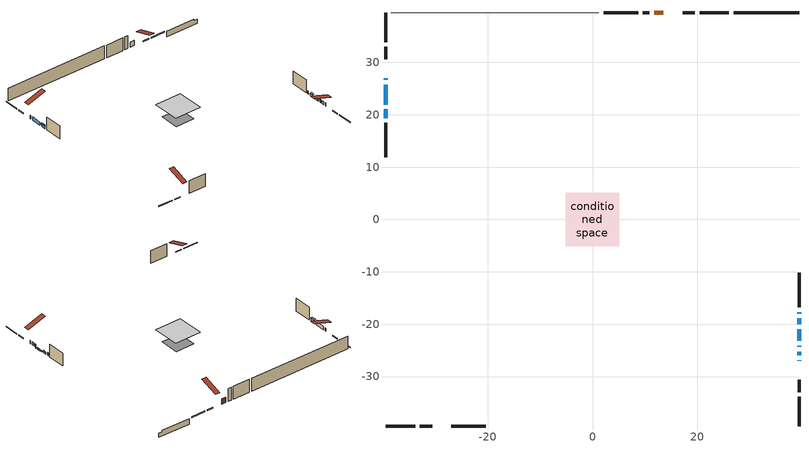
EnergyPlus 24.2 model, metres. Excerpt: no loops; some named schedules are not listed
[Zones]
conditioned space
 floor outside (Floor1 construction): -0.43,-0.43 -0.43,0.43 0.43,0.43 0.43,-0.43 z0.15
 floor adiabatic (AdiabaticFloorConstruction): -5.13,-5.13 -5.13,5.13 5.13,5.13 5.13,-5.13 z2.59
 floor foundation (Slab1 construction): -3.61,-3.61 -3.61,3.61 3.61,3.61 3.61,-3.61 z-1.98
 wall outside (RimJoist1 construction): 26.01,39.43 20.46,39.43 / -39.43,-39.43 -33.89,-39.43 / -39.43,39.43 -39.43,33.89 / 39.43,-39.43 39.43,-33.89 z0.15:0.45
 wall outside (RimJoist2 construction): 19.54,39.43 17.19,39.43 / -32.96,-39.43 -30.62,-39.43 / -39.43,32.96 -39.43,30.62 / 39.43,-32.96 39.43,-30.62 z0.15:0.45
 wall outside (AdiabaticWallConstruction 1): 13.51,39.43 11.81,39.43 z0.15:2.18
 wall outside (AdiabaticWallConstruction): 39.43,-26.94 39.43,-26.88 / -39.43,26.94 -39.43,26.67 / 39.43,-25.96 39.43,-25.22 / 39.43,-24.29 39.43,-24.1 / -39.43,25.75 -39.43,21.93 / 39.43,-17.96 39.43,-17.69 z0.15:1.37; 39.43,-23.17 39.43,-20.96 z0.15:0.48; 39.43,-20.03 39.43,-18.89 z0.15:0.97; -39.43,21.01 -39.43,19.38 z0.15:1.39
 wall outside (Wall2 construction): 8.7,39.43 2.11,39.43 / -26.94,-39.43 -20.34,-39.43 / -39.43,18.45 -39.43,11.85 / 39.43,-16.76 39.43,-10.17 z0.15:5.03
 wall foundation (FoundationWall1 construction): 26.94,39.43,-1.98 26.94,39.43,0.15 38.19,39.43,0.15 38.19,39.43,-0.37 39.43,39.43,-0.37 39.43,39.43,-1.98
 wall othersidecoefficients (Wall1 construction): 10.88,39.43 9.63,39.43 z0.15:5.03
 wall adiabatic (Wall4 construction): 1.18,39.43 -38.51,39.43 z0.15:5.03
 window (WindowConstruction 6): 39.43,-26.94 39.43,-26.88 z0.15:1.37
 window (WindowConstruction 8): -39.43,26.94 -39.43,26.67 z0.15:1.37
 window (WindowConstruction): 39.43,-25.95 39.43,-25.22 z0.15:1.37
 window (WindowConstruction 1): 39.43,-24.29 39.43,-24.1 z0.15:1.37
 window (WindowConstruction 2): -39.43,25.74 -39.43,21.93 z0.15:1.37
 window (WindowConstruction 3): 39.43,-23.17 39.43,-20.96 z0.15:0.48
 window (WindowConstruction 4): 39.43,-20.03 39.43,-18.89 z0.15:0.96
 window (WindowConstruction 5): -39.43,21.01 -39.43,19.38 z0.15:1.39
 window (WindowConstruction 7): 39.43,-17.96 39.43,-17.69 z0.15:1.37
 door (Door): 13.51,39.43 11.81,39.43 z0.15:2.18
 ceiling adiabatic (AdiabaticFloorConstruction): 5.13,-5.13 5.13,5.13 -5.13,5.13 -5.13,-5.13 z2.59
 roof outside (Roof1 construction): 14.44,39.43,5.03 14.44,32.53,7.33 16.26,32.53,7.33 16.26,39.43,5.03; -27.87,-39.43,5.03 -27.87,-32.53,7.33 -29.69,-32.53,7.33 -29.69,-39.43,5.03; -39.43,27.87,5.03 -32.53,27.87,7.33 -32.53,29.69,7.33 -39.43,29.69,5.03; 39.43,-27.87,5.03 32.53,-27.87,7.33 32.53,-29.69,7.33 39.43,-29.69,5.03
shading: 39.43,-20.9 39.43,-23.23 40.04,-23.23 40.04,-20.9 z0.54; 39.43,-18.83 39.43,-20.09 40.04,-20.09 40.04,-18.83 z1.02; -39.43,19.32 -39.43,21.07 -40.04,21.07 -40.04,19.32 z1.45
[Building]
Building 1: Terrain=Suburbs
[Site:Location]
Toronto Intl AP_ON: Latitude {deg}=43.68; Longitude {deg}=-79.63; Time Zone {hr}=-5; Elevation {m}=173; Keep Site Location Information=Yes
[Site:GroundTemperature:Shallow]
4.59119, 2.66285, 2.50842, 3.42352, 7.09712, 10.7536, 13.9236, 15.9317, 16.1023, 14.4691, 11.3799, 7.83558
[Site:WaterMainsTemperature]
Calculation Method=Schedule; Temperature Schedule=mains temperature schedule
[Material] Roughness=Rough; Thermal Absorptance=0.9
Name | Thickness {m} | Conductivity {W/m-K} | Density {kg/m3} | Specific Heat {J/kg-K} | Solar Absorptance | Visible Absorptance
asphalt or fiberglass shingles | 0.00635 | 0.162714 | 1121.4 | 1465.45 | 0.4 | 0.4
concrete 4.0 in. | 0.1016 | 1.803125 | 2242.8 | 837.4 | 0.7 | 0.7
concrete 8.0 in. | 0.2032 | 1.803125 | 2242.8 | 837.4 | 0.7 | 0.7
door material | 0.04445 | 0.053851 | 512.64 | 1214.23 | 0.7 | 0.7
exterior vertical ins | 0.00241454 | 0.029427 | 32.04 | 1214.23 | 0.7 | 0.7
floor covering | 0.0127 | 0.0433444 | 54.468 | 1339.84 | 0.6 | 0.6
floor rigid ins | 0.103632 | 0.029427 | 32.04 | 1214.23 | 0.7 | 0.7
floor rigid ins 1; wall rigid ins | 0.512978 | 0.029427 | 32.04 | 1214.23 | 0.7 | 0.7
floor stud and cavity | 0.1397 | 0.207041 | 92.3553 | 1139.71 | 0.7 | 0.7
floor stud and cavity 1 | 0.1397 | 1.75129 | 37.0049 | 1207.88 | 0.7 | 0.7
furniture material conditioned space 1 | 0.1524 | 0.115458 | 640.8 | 1214.23 | 0.6 | 0.6
gypsum board | 0.0127 | 0.160291 | 801 | 837.4 | 0.6 | 0.6
gypsum board 1 | 0.0127 | 0.160291 | 801 | 837.4 | 0.7 | 0.7
osb sheathing 0.5 in. | 0.0127 | 0.115458 | 512.64 | 1214.23 | 0.4 | 0.4
osb sheathing 0.5 in. 1 | 0.0127 | 0.115458 | 512.64 | 1214.23 | 0.7 | 0.7
osb sheathing 0.75 in. | 0.01905 | 0.115458 | 512.64 | 1214.23 | 0.7 | 0.7
osb sheathing 2.0 in. | 0.0508 | 0.115458 | 512.64 | 1214.23 | 0.7 | 0.7
rim joist stud and cavity | 0.0508 | 0.0451784 | 125.044 | 1163.47 | 0.6 | 0.6
rim joist stud and cavity 1 | 0.0508 | 0.648972 | 50.32683 | 1063.81 | 0.6 | 0.6
roof rigid ins | 0.051816 | 0.029427 | 32.04 | 1214.23 | 0.7 | 0.7
roof stud and cavity | 0.2032 | 0.170261 | 78.34581 | 1123.46 | 0.7 | 0.7
wall stud and cavity | 0.1397 | 0.264869 | 139.0536 | 1170.24 | 0.7 | 0.7
wall stud and cavity 1 | 0.1397 | 0.268041 | 139.0536 | 1170.24 | 0.7 | 0.7
wall stud and cavity 2 | 0.1397 | 0.204197 | 139.0536 | 1170.24 | 0.7 | 0.7
wall stud and cavity 3 | 0.0889 | 0.380278 | 52.3479 | 1209.89 | 0.7 | 0.7
wall stud and cavity 4 | 0.0889 | 0.391764 | 83.0341 | 1211.67 | 0.7 | 0.7
wood siding | 0.0254 | 0.102417 | 544.68 | 1172.36 | 0.4 | 0.4
wood siding 1; wood siding 2; wood siding 3 | 0.0254 | 0.102417 | 544.68 | 1172.36 | 0.7 | 0.7
[WindowMaterial:SimpleGlazingSystem]
Name | U-Factor {W/m2-K} | Solar Heat Gain Coefficient
WindowMaterial | 2.11051 | 0.49
WindowMaterial 1 | 6.617709 | 0.54
WindowMaterial 2 | 1.66422 | 0.59
WindowMaterial 3 | 2.26155 | 0.38
WindowMaterial 4 | 2.10597 | 0.49
WindowMaterial 5 | 2.09291 | 0.5
WindowMaterial 6 | 6.7659 | 0.45
WindowMaterial 7 | 2.75326 | 0.44
WindowMaterial 8 | 2.74475 | 0.39
[Construction]
AdiabaticFloorConstruction: floor stud and cavity 1, floor rigid ins 1, osb sheathing 0.75 in., floor covering
AdiabaticWallConstruction: wood siding 2, wall rigid ins, wall stud and cavity 3, gypsum board
AdiabaticWallConstruction 1: wood siding 3, wall rigid ins, wall stud and cavity 3, gypsum board
Door: door material
Floor1 construction: floor stud and cavity, floor rigid ins, osb sheathing 0.75 in., floor covering
FoundationWall1 construction: concrete 8.0 in., gypsum board 1
furniture construction conditioned space 1: furniture material conditioned space 1
PartitionWallConstruction: gypsum board, wall stud and cavity 4, gypsum board
RimJoist1 construction: wood siding 1, osb sheathing 2.0 in., rim joist stud and cavity
RimJoist2 construction: wood siding 1, rim joist stud and cavity 1
Roof1 construction: asphalt or fiberglass shingles, roof rigid ins, osb sheathing 0.75 in., roof stud and cavity, gypsum board
Slab1 construction: concrete 4.0 in.
Wall1 construction: osb sheathing 0.5 in., wall stud and cavity, gypsum board
Wall2 construction: wood siding, osb sheathing 0.5 in. 1, wall stud and cavity 1, gypsum board
Wall4 construction: osb sheathing 0.5 in., wall stud and cavity 2, gypsum board
WindowConstruction: WindowMaterial
WindowConstruction 1: WindowMaterial 1
WindowConstruction 2: WindowMaterial 2
WindowConstruction 3: WindowMaterial 3
WindowConstruction 4: WindowMaterial 4
WindowConstruction 5: WindowMaterial 5
WindowConstruction 6: WindowMaterial 6
WindowConstruction 7: WindowMaterial 7
WindowConstruction 8: WindowMaterial 8
[Zone]
conditioned space: Multiplier=1; Volume {m3}=363.1; Part of Total Floor Area=Yes
[Space]
conditioned space 1: Zone=conditioned space; Volume {m3}=363.1
[SurfaceProperty:ExposedFoundationPerimeter]
Slab1: Exposed Perimeter Calculation Method=TotalExposedPerimeter; Total Exposed Perimeter {m}=12.497
[SurfaceProperty:OtherSideCoefficients]
other non-freezing space: Combined Convective/Radiative Film Coefficient {W/m2-K}=8.35; Constant Temperature Coefficient=1; External Dry-Bulb Temperature Coefficient=0; Ground Temperature Coefficient=0; Wind Speed Coefficient=0; Zone Air Temperature Coefficient=0; Constant Temperature Schedule=other non-freezing space; Previous Other Side Temperature Coefficient=0
[InternalMass] Zone or ZoneList=conditioned space; Space or SpaceList=conditioned space 1
Name | Construction | Surface Area {m2}
furniture mass conditioned space 1 | furniture construction conditioned space 1 | 63.2601
partition wall mass | PartitionWallConstruction | 158.15
[Lights]
interior lighting: Zone or ZoneList or Space or SpaceList=conditioned space 1; Schedule=interior lighting schedule; Design Level Calculation Method=LightingLevel; Lighting Level {W}=343.2; Return Air Fraction=0; Fraction Radiant=0.6; Fraction Visible=0.2; Fraction Replaceable=1
[People]
occupants: Zone or ZoneList or Space or SpaceList=conditioned space 1; Number of People Schedule=occupants schedule; Number of People Calculation Method=People; Number of People=3; Fraction Radiant=0.314171; Sensible Heat Fraction=0.56303; Activity Level Schedule=occupants activity schedule; Carbon Dioxide Generation Rate {m3/s-W}=0; Enable ASHRAE 55 Comfort Warnings=No; Mean Radiant Temperature Calculation Type=EnclosureAveraged
[ElectricEquipment] Zone or ZoneList or Space or SpaceList=conditioned space 1; Design Level Calculation Method=EquipmentLevel
Name | Schedule | Design Level {W} | Fraction Latent | Fraction Radiant | Fraction Lost
clothes dryer | clothes dryer schedule | 140.772 | 0.015 | 0.081 | 0.85
clothes washer | clothes washer schedule | 32.1985 | 0.03 | 0.162 | 0.7
cooking range | cooking range schedule | 208.969 | 0.08 | 0.432 | 0.2
dishwasher | dishwasher schedule | 66.8632 | 0.3 | 0.18 | 0.4
fridge | fridge schedule | 72.9452 | 0 | 0.6 | 0
mech vent house fan | mech vent house fan schedule | 0.95 | 0 | 0 | 1
mech vent house fan cfis | mech vent house fan cfis schedule | 0 | 0 | 0 | 0
mech vent range fan 0 | mech vent range fan 0 schedule | 57 | 0 | 0 | 1
misc plug loads | misc plug loads schedule | 494.7 | 0.045 | 0.513 | 0.1
whole house fan | Always On Discrete | 0 | 0 | 0 | 1
[OtherEquipment] Zone or ZoneList or Space or SpaceList=conditioned space 1; Design Level Calculation Method=EquipmentLevel
Name | Fuel Type | Schedule | Design Level {W} | Fraction Latent | Fraction Radiant | Fraction Lost
clothes dryer 1 | Electricity | clothes dryer schedule | 0 | 0.015 | 0.081 | 0.85
cooking range 1 | Electricity | cooking range schedule | 0 | 0.08 | 0.432 | 0.2
general water use latent | None | general water use schedule | 59.3978 | 1 | 0 | 0
general water use sensible | None | general water use schedule | -58.539 | 0 | 0.6 | 0
mech vent house fan latent load | None | Always On Discrete | 0 | 1 | 0 | 0
mech vent house fan sensible load | None | Always On Discrete | 0 | 0 | 0 | 0
water heater energy adjustment1 | NaturalGas | Always On Discrete | 0.01 | 0 | 0 | 1
[ZoneInfiltration:DesignFlowRate] Zone or ZoneList or Space or SpaceList=conditioned space 1; Schedule=Always On Discrete; Design Flow Rate Calculation Method=Flow/Zone; Design Flow Rate {m3/s}=0
infil flow; natural vent flow; whole house fan flow
[Foundation:Kiva]
Foundation Kiva 1: Initial Indoor Air Temperature {C}=18; Wall Height Above Grade {m}=0.149992; Wall Depth Below Slab {m}=0.2032; Custom Block Material Name 1=exterior vertical ins; Custom Block Depth 1 {m}=2.13; Custom Block X Position 1 {m}=0.2159; Custom Block Z Position 1 {m}=0
[Foundation:Kiva:Settings]
Soil Conductivity {W/m-K}=0.849921; Soil Density {kg/m3}=1842.3; Soil Specific Heat {J/kg-K}=418.7; Ground Solar Absorptivity=0.9; Ground Thermal Absorptivity=0.9; Ground Surface Roughness {m}=0.03; Far-Field Width {m}=40; Deep-Ground Boundary Condition=ZeroFlux; Deep-Ground Depth {m}=40; Minimum Cell Dimension {m}=0.2; Maximum Cell Growth Coefficient=3; Simulation Timestep=Timestep
[Exterior:Lights]
exterior lighting: Schedule=exterior lighting schedule; Design Level {W}=75.6
[Schedule:Constant]
Name | Hourly Value
other non-freezing space; fridge schedule | 0
occupants activity schedule | 117.228
mech vent house fan schedule; mech vent house fan cfis schedule; Always On Discrete | 1
[Schedule:Day:Interval]
interior lighting schedule day: No, 01:00, 0.108182, 04:00, 0.0901515, 05:00, 0.0991667, 06:00, 0.162273, 07:00, 0.270455, 08:00, 0.342576, 10:00, 0.369621, 11:00, 0.351591, 12:00, 0.333561, 13:00, 0.324545, 14:00, 0.31553, 15:00, 0.333561, 16:00, 0.369621, 17:00, 0.450758, 18:00, 0.585985, 19:00, 0.775303, 20:00, 0.955606, 21:00, 0.991667, 22:00, 0.712197, 23:00, 0.360606, 24:00, 0.162273
interior lighting schedule default day: No, 24:00, 0
[Schedule:Week:Daily]
interior lighting schedule Week Rule - Jan1-Jan27: interior lighting schedule day, interior lighting schedule day, interior lighting schedule day, interior lighting schedule day, interior lighting schedule day, interior lighting schedule day, interior lighting schedule day, interior lighting schedule default day, interior lighting schedule default day, interior lighting schedule default day, interior lighting schedule default day, interior lighting schedule default day
interior lighting schedule Week Rule - Jan28-Feb3: interior lighting schedule day, interior lighting schedule day, interior lighting schedule day, interior lighting schedule day, interior lighting schedule day 1, interior lighting schedule day 1, interior lighting schedule day 1, interior lighting schedule default day, interior lighting schedule default day, interior lighting schedule default day, interior lighting schedule default day, interior lighting schedule default day
interior lighting schedule Week Rule - Feb4-Feb24: interior lighting schedule day 1, interior lighting schedule day 1, interior lighting schedule day 1, interior lighting schedule day 1, interior lighting schedule day 1, interior lighting schedule day 1, interior lighting schedule day 1, interior lighting schedule default day, interior lighting schedule default day, interior lighting schedule default day, interior lighting schedule default day, interior lighting schedule default day
interior lighting schedule Week Rule - Feb25-Mar3: interior lighting schedule day 1, interior lighting schedule day 1, interior lighting schedule day 1, interior lighting schedule day 1, interior lighting schedule day 2, interior lighting schedule day 2, interior lighting schedule day 2, interior lighting schedule default day, interior lighting schedule default day, interior lighting schedule default day, interior lighting schedule default day, interior lighting schedule default day
interior lighting schedule Week Rule - Mar4-Mar31: interior lighting schedule day 2, interior lighting schedule day 2, interior lighting schedule day 2, interior lighting schedule day 2, interior lighting schedule day 2, interior lighting schedule day 2, interior lighting schedule day 2, interior lighting schedule default day, interior lighting schedule default day, interior lighting schedule default day, interior lighting schedule default day, interior lighting schedule default day
interior lighting schedule Week Rule - Apr1-Apr28: interior lighting schedule day 3, interior lighting schedule day 3, interior lighting schedule day 3, interior lighting schedule day 3, interior lighting schedule day 3, interior lighting schedule day 3, interior lighting schedule day 3, interior lighting schedule default day, interior lighting schedule default day, interior lighting schedule default day, interior lighting schedule default day, interior lighting schedule default day
interior lighting schedule Week Rule - Apr29-May5: interior lighting schedule day 3, interior lighting schedule day 3, interior lighting schedule day 4, interior lighting schedule day 4, interior lighting schedule day 4, interior lighting schedule day 4, interior lighting schedule day 4, interior lighting schedule default day, interior lighting schedule default day, interior lighting schedule default day, interior lighting schedule default day, interior lighting schedule default day
interior lighting schedule Week Rule - May6-May26: interior lighting schedule day 4, interior lighting schedule day 4, interior lighting schedule day 4, interior lighting schedule day 4, interior lighting schedule day 4, interior lighting schedule day 4, interior lighting schedule day 4, interior lighting schedule default day, interior lighting schedule default day, interior lighting schedule default day, interior lighting schedule default day, interior lighting schedule default day
interior lighting schedule Week Rule - May27-Jun2: interior lighting schedule day 4, interior lighting schedule day 4, interior lighting schedule day 4, interior lighting schedule day 4, interior lighting schedule day 4, interior lighting schedule day 5, interior lighting schedule day 5, interior lighting schedule default day, interior lighting schedule default day, interior lighting schedule default day, interior lighting schedule default day, interior lighting schedule default day
interior lighting schedule Week Rule - Jun3-Jun30: interior lighting schedule day 5, interior lighting schedule day 5, interior lighting schedule day 5, interior lighting schedule day 5, interior lighting schedule day 5, interior lighting schedule day 5, interior lighting schedule day 5, interior lighting schedule default day, interior lighting schedule default day, interior lighting schedule default day, interior lighting schedule default day, interior lighting schedule default day
interior lighting schedule Week Rule - Jul1-Jul28: interior lighting schedule day 6, interior lighting schedule day 6, interior lighting schedule day 6, interior lighting schedule day 6, interior lighting schedule day 6, interior lighting schedule day 6, interior lighting schedule day 6, interior lighting schedule default day, interior lighting schedule default day, interior lighting schedule default day, interior lighting schedule default day, interior lighting schedule default day
interior lighting schedule Week Rule - Jul29-Aug4: interior lighting schedule day 6, interior lighting schedule day 6, interior lighting schedule day 6, interior lighting schedule day 7, interior lighting schedule day 7, interior lighting schedule day 7, interior lighting schedule day 7, interior lighting schedule default day, interior lighting schedule default day, interior lighting schedule default day, interior lighting schedule default day, interior lighting schedule default day
interior lighting schedule Week Rule - Aug5-Aug25: interior lighting schedule day 7, interior lighting schedule day 7, interior lighting schedule day 7, interior lighting schedule day 7, interior lighting schedule day 7, interior lighting schedule day 7, interior lighting schedule day 7, interior lighting schedule default day, interior lighting schedule default day, interior lighting schedule default day, interior lighting schedule default day, interior lighting schedule default day
interior lighting schedule Week Rule - Aug26-Sep1: interior lighting schedule day 7, interior lighting schedule day 7, interior lighting schedule day 7, interior lighting schedule day 7, interior lighting schedule day 7, interior lighting schedule day 7, interior lighting schedule day 8, interior lighting schedule default day, interior lighting schedule default day, interior lighting schedule default day, interior lighting schedule default day, interior lighting schedule default day
interior lighting schedule Week Rule - Sep2-Sep29: interior lighting schedule day 8, interior lighting schedule day 8, interior lighting schedule day 8, interior lighting schedule day 8, interior lighting schedule day 8, interior lighting schedule day 8, interior lighting schedule day 8, interior lighting schedule default day, interior lighting schedule default day, interior lighting schedule default day, interior lighting schedule default day, interior lighting schedule default day
interior lighting schedule Week Rule - Sep30-Oct6: interior lighting schedule day 8, interior lighting schedule day 9, interior lighting schedule day 9, interior lighting schedule day 9, interior lighting schedule day 9, interior lighting schedule day 9, interior lighting schedule day 9, interior lighting schedule default day, interior lighting schedule default day, interior lighting schedule default day, interior lighting schedule default day, interior lighting schedule default day
interior lighting schedule Week Rule - Oct7-Oct27: interior lighting schedule day 9, interior lighting schedule day 9, interior lighting schedule day 9, interior lighting schedule day 9, interior lighting schedule day 9, interior lighting schedule day 9, interior lighting schedule day 9, interior lighting schedule default day, interior lighting schedule default day, interior lighting schedule default day, interior lighting schedule default day, interior lighting schedule default day
interior lighting schedule Week Rule - Oct28-Nov3: interior lighting schedule day 9, interior lighting schedule day 9, interior lighting schedule day 9, interior lighting schedule day 9, interior lighting schedule day 10, interior lighting schedule day 10, interior lighting schedule day 10, interior lighting schedule default day, interior lighting schedule default day, interior lighting schedule default day, interior lighting schedule default day, interior lighting schedule default day
interior lighting schedule Week Rule - Nov4-Nov24: interior lighting schedule day 10, interior lighting schedule day 10, interior lighting schedule day 10, interior lighting schedule day 10, interior lighting schedule day 10, interior lighting schedule day 10, interior lighting schedule day 10, interior lighting schedule default day, interior lighting schedule default day, interior lighting schedule default day, interior lighting schedule default day, interior lighting schedule default day
interior lighting schedule Week Rule - Nov25-Dec1: interior lighting schedule day 10, interior lighting schedule day 10, interior lighting schedule day 10, interior lighting schedule day 10, interior lighting schedule day 10, interior lighting schedule day 10, interior lighting schedule day 11, interior lighting schedule default day, interior lighting schedule default day, interior lighting schedule default day, interior lighting schedule default day, interior lighting schedule default day
interior lighting schedule Week Rule - Dec2-Dec31: interior lighting schedule day 11, interior lighting schedule day 11, interior lighting schedule day 11, interior lighting schedule day 11, interior lighting schedule day 11, interior lighting schedule day 11, interior lighting schedule day 11, interior lighting schedule default day, interior lighting schedule default day, interior lighting schedule default day, interior lighting schedule default day, interior lighting schedule default day
occupants schedule Week Rule - Jan1-Dec31: occupants schedule day, occupants schedule day, occupants schedule day, occupants schedule day, occupants schedule day, occupants schedule day, occupants schedule day, occupants schedule default day, occupants schedule default day, occupants schedule default day, occupants schedule default day, occupants schedule default day
clothes dryer schedule Week Rule - Jan1-Dec31: clothes dryer schedule day, clothes dryer schedule day, clothes dryer schedule day, clothes dryer schedule day, clothes dryer schedule day, clothes dryer schedule day, clothes dryer schedule day, clothes dryer schedule default day, clothes dryer schedule default day, clothes dryer schedule default day, clothes dryer schedule default day, clothes dryer schedule default day
clothes washer schedule Week Rule - Jan1-Dec31: clothes washer schedule day, clothes washer schedule day, clothes washer schedule day, clothes washer schedule day, clothes washer schedule day, clothes washer schedule day, clothes washer schedule day, clothes washer schedule default day, clothes washer schedule default day, clothes washer schedule default day, clothes washer schedule default day, clothes washer schedule default day
cooking range schedule Week Rule - Jan1-Dec31: cooking range schedule day, cooking range schedule day, cooking range schedule day, cooking range schedule day, cooking range schedule day, cooking range schedule day, cooking range schedule day, cooking range schedule default day, cooking range schedule default day, cooking range schedule default day, cooking range schedule default day, cooking range schedule default day
dishwasher schedule Week Rule - Jan1-Dec31: dishwasher schedule day, dishwasher schedule day, dishwasher schedule day, dishwasher schedule day, dishwasher schedule day, dishwasher schedule day, dishwasher schedule day, dishwasher schedule default day, dishwasher schedule default day, dishwasher schedule default day, dishwasher schedule default day, dishwasher schedule default day
mech vent range fan 0 schedule Week Rule - Jan1-Dec31: mech vent range fan 0 schedule day, mech vent range fan 0 schedule day, mech vent range fan 0 schedule day, mech vent range fan 0 schedule day, mech vent range fan 0 schedule day, mech vent range fan 0 schedule day, mech vent range fan 0 schedule day, mech vent range fan 0 schedule default day, mech vent range fan 0 schedule default day, mech vent range fan 0 schedule default day, mech vent range fan 0 schedule default day, mech vent range fan 0 schedule default day
misc plug loads schedule Week Rule - Jan1-Dec31: misc plug loads schedule day, misc plug loads schedule day, misc plug loads schedule day, misc plug loads schedule day, misc plug loads schedule day, misc plug loads schedule day, misc plug loads schedule day, misc plug loads schedule default day, misc plug loads schedule default day, misc plug loads schedule default day, misc plug loads schedule default day, misc plug loads schedule default day
general water use schedule Week Rule - Jan1-Dec31: general water use schedule day, general water use schedule day, general water use schedule day, general water use schedule day, general water use schedule day, general water use schedule day, general water use schedule day, general water use schedule default day, general water use schedule default day, general water use schedule default day, general water use schedule default day, general water use schedule default day
exterior lighting schedule Week Rule - Jan1-Jan27: exterior lighting schedule day, exterior lighting schedule day, exterior lighting schedule day, exterior lighting schedule day, exterior lighting schedule day, exterior lighting schedule day, exterior lighting schedule day, exterior lighting schedule default day, exterior lighting schedule default day, exterior lighting schedule default day, exterior lighting schedule default day, exterior lighting schedule default day
exterior lighting schedule Week Rule - Jan28-Feb3: exterior lighting schedule day, exterior lighting schedule day, exterior lighting schedule day, exterior lighting schedule day, exterior lighting schedule day 1, exterior lighting schedule day 1, exterior lighting schedule day 1, exterior lighting schedule default day, exterior lighting schedule default day, exterior lighting schedule default day, exterior lighting schedule default day, exterior lighting schedule default day
exterior lighting schedule Week Rule - Feb4-Feb24: exterior lighting schedule day 1, exterior lighting schedule day 1, exterior lighting schedule day 1, exterior lighting schedule day 1, exterior lighting schedule day 1, exterior lighting schedule day 1, exterior lighting schedule day 1, exterior lighting schedule default day, exterior lighting schedule default day, exterior lighting schedule default day, exterior lighting schedule default day, exterior lighting schedule default day
exterior lighting schedule Week Rule - Feb25-Mar3: exterior lighting schedule day 1, exterior lighting schedule day 1, exterior lighting schedule day 1, exterior lighting schedule day 1, exterior lighting schedule day 2, exterior lighting schedule day 2, exterior lighting schedule day 2, exterior lighting schedule default day, exterior lighting schedule default day, exterior lighting schedule default day, exterior lighting schedule default day, exterior lighting schedule default day
exterior lighting schedule Week Rule - Mar4-Mar31: exterior lighting schedule day 2, exterior lighting schedule day 2, exterior lighting schedule day 2, exterior lighting schedule day 2, exterior lighting schedule day 2, exterior lighting schedule day 2, exterior lighting schedule day 2, exterior lighting schedule default day, exterior lighting schedule default day, exterior lighting schedule default day, exterior lighting schedule default day, exterior lighting schedule default day
exterior lighting schedule Week Rule - Apr1-Apr28: exterior lighting schedule day 3, exterior lighting schedule day 3, exterior lighting schedule day 3, exterior lighting schedule day 3, exterior lighting schedule day 3, exterior lighting schedule day 3, exterior lighting schedule day 3, exterior lighting schedule default day, exterior lighting schedule default day, exterior lighting schedule default day, exterior lighting schedule default day, exterior lighting schedule default day
exterior lighting schedule Week Rule - Apr29-May5: exterior lighting schedule day 3, exterior lighting schedule day 3, exterior lighting schedule day 4, exterior lighting schedule day 4, exterior lighting schedule day 4, exterior lighting schedule day 4, exterior lighting schedule day 4, exterior lighting schedule default day, exterior lighting schedule default day, exterior lighting schedule default day, exterior lighting schedule default day, exterior lighting schedule default day
exterior lighting schedule Week Rule - May6-May26: exterior lighting schedule day 4, exterior lighting schedule day 4, exterior lighting schedule day 4, exterior lighting schedule day 4, exterior lighting schedule day 4, exterior lighting schedule day 4, exterior lighting schedule day 4, exterior lighting schedule default day, exterior lighting schedule default day, exterior lighting schedule default day, exterior lighting schedule default day, exterior lighting schedule default day
exterior lighting schedule Week Rule - May27-Jun2: exterior lighting schedule day 4, exterior lighting schedule day 4, exterior lighting schedule day 4, exterior lighting schedule day 4, exterior lighting schedule day 4, exterior lighting schedule day 5, exterior lighting schedule day 5, exterior lighting schedule default day, exterior lighting schedule default day, exterior lighting schedule default day, exterior lighting schedule default day, exterior lighting schedule default day
exterior lighting schedule Week Rule - Jun3-Jun30: exterior lighting schedule day 5, exterior lighting schedule day 5, exterior lighting schedule day 5, exterior lighting schedule day 5, exterior lighting schedule day 5, exterior lighting schedule day 5, exterior lighting schedule day 5, exterior lighting schedule default day, exterior lighting schedule default day, exterior lighting schedule default day, exterior lighting schedule default day, exterior lighting schedule default day
exterior lighting schedule Week Rule - Jul1-Jul28: exterior lighting schedule day 6, exterior lighting schedule day 6, exterior lighting schedule day 6, exterior lighting schedule day 6, exterior lighting schedule day 6, exterior lighting schedule day 6, exterior lighting schedule day 6, exterior lighting schedule default day, exterior lighting schedule default day, exterior lighting schedule default day, exterior lighting schedule default day, exterior lighting schedule default day
exterior lighting schedule Week Rule - Jul29-Aug4: exterior lighting schedule day 6, exterior lighting schedule day 6, exterior lighting schedule day 6, exterior lighting schedule day 7, exterior lighting schedule day 7, exterior lighting schedule day 7, exterior lighting schedule day 7, exterior lighting schedule default day, exterior lighting schedule default day, exterior lighting schedule default day, exterior lighting schedule default day, exterior lighting schedule default day
exterior lighting schedule Week Rule - Aug5-Aug25: exterior lighting schedule day 7, exterior lighting schedule day 7, exterior lighting schedule day 7, exterior lighting schedule day 7, exterior lighting schedule day 7, exterior lighting schedule day 7, exterior lighting schedule day 7, exterior lighting schedule default day, exterior lighting schedule default day, exterior lighting schedule default day, exterior lighting schedule default day, exterior lighting schedule default day
exterior lighting schedule Week Rule - Aug26-Sep1: exterior lighting schedule day 7, exterior lighting schedule day 7, exterior lighting schedule day 7, exterior lighting schedule day 7, exterior lighting schedule day 7, exterior lighting schedule day 7, exterior lighting schedule day 8, exterior lighting schedule default day, exterior lighting schedule default day, exterior lighting schedule default day, exterior lighting schedule default day, exterior lighting schedule default day
exterior lighting schedule Week Rule - Sep2-Sep29: exterior lighting schedule day 8, exterior lighting schedule day 8, exterior lighting schedule day 8, exterior lighting schedule day 8, exterior lighting schedule day 8, exterior lighting schedule day 8, exterior lighting schedule day 8, exterior lighting schedule default day, exterior lighting schedule default day, exterior lighting schedule default day, exterior lighting schedule default day, exterior lighting schedule default day
exterior lighting schedule Week Rule - Sep30-Oct6: exterior lighting schedule day 8, exterior lighting schedule day 9, exterior lighting schedule day 9, exterior lighting schedule day 9, exterior lighting schedule day 9, exterior lighting schedule day 9, exterior lighting schedule day 9, exterior lighting schedule default day, exterior lighting schedule default day, exterior lighting schedule default day, exterior lighting schedule default day, exterior lighting schedule default day
exterior lighting schedule Week Rule - Oct7-Oct27: exterior lighting schedule day 9, exterior lighting schedule day 9, exterior lighting schedule day 9, exterior lighting schedule day 9, exterior lighting schedule day 9, exterior lighting schedule day 9, exterior lighting schedule day 9, exterior lighting schedule default day, exterior lighting schedule default day, exterior lighting schedule default day, exterior lighting schedule default day, exterior lighting schedule default day
exterior lighting schedule Week Rule - Oct28-Nov3: exterior lighting schedule day 9, exterior lighting schedule day 9, exterior lighting schedule day 9, exterior lighting schedule day 9, exterior lighting schedule day 10, exterior lighting schedule day 10, exterior lighting schedule day 10, exterior lighting schedule default day, exterior lighting schedule default day, exterior lighting schedule default day, exterior lighting schedule default day, exterior lighting schedule default day
exterior lighting schedule Week Rule - Nov4-Nov24: exterior lighting schedule day 10, exterior lighting schedule day 10, exterior lighting schedule day 10, exterior lighting schedule day 10, exterior lighting schedule day 10, exterior lighting schedule day 10, exterior lighting schedule day 10, exterior lighting schedule default day, exterior lighting schedule default day, exterior lighting schedule default day, exterior lighting schedule default day, exterior lighting schedule default day
exterior lighting schedule Week Rule - Nov25-Dec1: exterior lighting schedule day 10, exterior lighting schedule day 10, exterior lighting schedule day 10, exterior lighting schedule day 10, exterior lighting schedule day 10, exterior lighting schedule day 10, exterior lighting schedule day 11, exterior lighting schedule default day, exterior lighting schedule default day, exterior lighting schedule default day, exterior lighting schedule default day, exterior lighting schedule default day
exterior lighting schedule Week Rule - Dec2-Dec31: exterior lighting schedule day 11, exterior lighting schedule day 11, exterior lighting schedule day 11, exterior lighting schedule day 11, exterior lighting schedule day 11, exterior lighting schedule day 11, exterior lighting schedule day 11, exterior lighting schedule default day, exterior lighting schedule default day, exterior lighting schedule default day, exterior lighting schedule default day, exterior lighting schedule default day
[Schedule:Year]
interior lighting schedule: interior lighting schedule Week Rule - Jan1-Jan27, 1, 1, 1, 27, interior lighting schedule Week Rule - Jan28-Feb3, 1, 28, 2, 3, interior lighting schedule Week Rule - Feb4-Feb24, 2, 4, 2, 24, interior lighting schedule Week Rule - Feb25-Mar3, 2, 25, 3, 3, interior lighting schedule Week Rule - Mar4-Mar31, 3, 4, 3, 31, interior lighting schedule Week Rule - Apr1-Apr28, 4, 1, 4, 28, interior lighting schedule Week Rule - Apr29-May5, 4, 29, 5, 5, interior lighting schedule Week Rule - May6-May26, 5, 6, 5, 26, interior lighting schedule Week Rule - May27-Jun2, 5, 27, 6, 2, interior lighting schedule Week Rule - Jun3-Jun30, 6, 3, 6, 30, interior lighting schedule Week Rule - Jul1-Jul28, 7, 1, 7, 28, interior lighting schedule Week Rule - Jul29-Aug4, 7, 29, 8, 4, interior lighting schedule Week Rule - Aug5-Aug25, 8, 5, 8, 25, interior lighting schedule Week Rule - Aug26-Sep1, 8, 26, 9, 1, interior lighting schedule Week Rule - Sep2-Sep29, 9, 2, 9, 29, interior lighting schedule Week Rule - Sep30-Oct6, 9, 30, 10, 6, interior lighting schedule Week Rule - Oct7-Oct27, 10, 7, 10, 27, interior lighting schedule Week Rule - Oct28-Nov3, 10, 28, 11, 3, interior lighting schedule Week Rule - Nov4-Nov24, 11, 4, 11, 24, interior lighting schedule Week Rule - Nov25-Dec1, 11, 25, 12, 1, interior lighting schedule Week Rule - Dec2-Dec31, 12, 2, 12, 31
occupants schedule: occupants schedule Week Rule - Jan1-Dec31, 1, 1, 12, 31
clothes dryer schedule: clothes dryer schedule Week Rule - Jan1-Dec31, 1, 1, 12, 31
clothes washer schedule: clothes washer schedule Week Rule - Jan1-Dec31, 1, 1, 12, 31
cooking range schedule: cooking range schedule Week Rule - Jan1-Dec31, 1, 1, 12, 31
dishwasher schedule: dishwasher schedule Week Rule - Jan1-Dec31, 1, 1, 12, 31
mech vent range fan 0 schedule: mech vent range fan 0 schedule Week Rule - Jan1-Dec31, 1, 1, 12, 31
misc plug loads schedule: misc plug loads schedule Week Rule - Jan1-Dec31, 1, 1, 12, 31
general water use schedule: general water use schedule Week Rule - Jan1-Dec31, 1, 1, 12, 31
exterior lighting schedule: exterior lighting schedule Week Rule - Jan1-Jan27, 1, 1, 1, 27, exterior lighting schedule Week Rule - Jan28-Feb3, 1, 28, 2, 3, exterior lighting schedule Week Rule - Feb4-Feb24, 2, 4, 2, 24, exterior lighting schedule Week Rule - Feb25-Mar3, 2, 25, 3, 3, exterior lighting schedule Week Rule - Mar4-Mar31, 3, 4, 3, 31, exterior lighting schedule Week Rule - Apr1-Apr28, 4, 1, 4, 28, exterior lighting schedule Week Rule - Apr29-May5, 4, 29, 5, 5, exterior lighting schedule Week Rule - May6-May26, 5, 6, 5, 26, exterior lighting schedule Week Rule - May27-Jun2, 5, 27, 6, 2, exterior lighting schedule Week Rule - Jun3-Jun30, 6, 3, 6, 30, exterior lighting schedule Week Rule - Jul1-Jul28, 7, 1, 7, 28, exterior lighting schedule Week Rule - Jul29-Aug4, 7, 29, 8, 4, exterior lighting schedule Week Rule - Aug5-Aug25, 8, 5, 8, 25, exterior lighting schedule Week Rule - Aug26-Sep1, 8, 26, 9, 1, exterior lighting schedule Week Rule - Sep2-Sep29, 9, 2, 9, 29, exterior lighting schedule Week Rule - Sep30-Oct6, 9, 30, 10, 6, exterior lighting schedule Week Rule - Oct7-Oct27, 10, 7, 10, 27, exterior lighting schedule Week Rule - Oct28-Nov3, 10, 28, 11, 3, exterior lighting schedule Week Rule - Nov4-Nov24, 11, 4, 11, 24, exterior lighting schedule Week Rule - Nov25-Dec1, 11, 25, 12, 1, exterior lighting schedule Week Rule - Dec2-Dec31, 12, 2, 12, 31
[Schedule:Compact]
mains temperature schedule: Through: 01/01, For: AllDays, Until: 24:00, 8.43722, Through: 01/02, For: AllDays, Until: 24:00, 8.37111, Through: 01/03, For: AllDays, Until: 24:00, 8.30611, Through: 01/04, For: AllDays, Until: 24:00, 8.24222, Through: 01/05, For: AllDays, Until: 24:00, 8.17944, Through: 01/06, For: AllDays, Until: 24:00, 8.11833, Through: 01/07, For: AllDays, Until: 24:00, 8.05833, Through: 01/08, For: AllDays, Until: 24:00, 7.99944, Through: 01/09, For: AllDays, Until: 24:00, 7.94222, Through: 01/10, For: AllDays, Until: 24:00, 7.88611, Through: 01/11, For: AllDays, Until: 24:00, 7.83167, Through: 01/12, For: AllDays, Until: 24:00, 7.77833, Through: 01/13, For: AllDays, Until: 24:00, 7.72611, Through: 01/14, For: AllDays, Until: 24:00, 7.67556, Through: 01/15, For: AllDays, Until: 24:00, 7.62667, Through: 01/16, For: AllDays, Until: 24:00, 7.57889, Through: 01/17, For: AllDays, Until: 24:00, 7.53278, Through: 01/18, For: AllDays, Until: 24:00, 7.48778, Through: 01/19, For: AllDays, Until: 24:00, 7.44444, Through: 01/20, For: AllDays, Until: 24:00, 7.40278, Through: 01/21, For: AllDays, Until: 24:00, 7.36278, Through: 01/22, For: AllDays, Until: 24:00, 7.32389, Through: 01/23, For: AllDays, Until: 24:00, 7.28667, Through: 01/24, For: AllDays, Until: 24:00, 7.25056, Through: 01/25, For: AllDays, Until: 24:00, 7.21667, Through: 01/26, For: AllDays, Until: 24:00, 7.18389, Through: 01/27, For: AllDays, Until: 24:00, 7.15278, Through: 01/28, For: AllDays, Until: 24:00, 7.12333, Through: 01/29, For: AllDays, Until: 24:00, 7.09556, Through: 01/30, For: AllDays, Until: 24:00, 7.06944, Through: 01/31, For: AllDays, Until: 24:00, 7.04444, Through: 02/01, For: AllDays, Until: 24:00, 7.02167, Through: 02/02, For: AllDays, Until: 24:00, 7, Through: 02/03, For: AllDays, Until: 24:00, 6.98, Through: 02/04, For: AllDays, Until: 24:00, 6.96222, Through: 02/05, For: AllDays, Until: 24:00, 6.94556, Through: 02/06, For: AllDays, Until: 24:00, 6.93056, Through: 02/07, For: AllDays, Until: 24:00, 6.91722, Through: 02/08, For: AllDays, Until: 24:00, 6.90556, Through: 02/09, For: AllDays, Until: 24:00, 6.89556, Through: 02/10, For: AllDays, Until: 24:00, 6.88722, Through: 02/11, For: AllDays, Until: 24:00, 6.88056, Through: 02/12, For: AllDays, Until: 24:00, 6.875, Through: 02/13, For: AllDays, Until: 24:00, 6.87167, Through: 02/14, For: AllDays, Until: 24:00, 6.87, Through: 02/15, For: AllDays, Until: 24:00, 6.87, Through: 02/16, For: AllDays, Until: 24:00, 6.87167, Through: 02/17, For: AllDays, Until: 24:00, 6.875, Through: 02/18, For: AllDays, Until: 24:00, 6.88, Through: 02/19, For: AllDays, Until: 24:00, 6.88611, Through: 02/20, For: AllDays, Until: 24:00, 6.89444, Through: 02/21, For: AllDays, Until: 24:00, 6.90444, Through: 02/22, For: AllDays, Until: 24:00, 6.91611, Through: 02/23, For: AllDays, Until: 24:00, 6.92889, Through: 02/24, For: AllDays, Until: 24:00, 6.94389, Through: 02/25, For: AllDays, Until: 24:00, 6.96056, Through: 02/26, For: AllDays, Until: 24:00, 6.97833, Through: 02/27, For: AllDays, Until: 24:00, 6.99833, Through: 02/28, For: AllDays, Until: 24:00, 7.01944, Through: 03/01, For: AllDays, Until: 24:00, 7.04222, Through: 03/02, For: AllDays, Until: 24:00, 7.06667, Through: 03/03, For: AllDays, Until: 24:00, 7.09278, Through: 03/04, For: AllDays, Until: 24:00, 7.12056, Through: 03/05, For: AllDays, Until: 24:00, 7.15, Through: 03/06, For: AllDays, Until: 24:00, 7.18111, Through: 03/07, For: AllDays, Until: 24:00, 7.21333, Through: 03/08, For: AllDays, Until: 24:00, 7.24722, Through: 03/09, For: AllDays, Until: 24:00, 7.28278, Through: 03/10, For: AllDays, Until: 24:00, 7.32, Through: 03/11, For: AllDays, Until: 24:00, 7.35889, Through: 03/12, For: AllDays, Until: 24:00, 7.39889, Through: 03/13, For: AllDays, Until: 24:00, 7.44056, Through: 03/14, For: AllDays, Until: 24:00, 7.48389, Through: 03/15, For: AllDays, Until: 24:00, 7.52833, Through: 03/16, For: AllDays, Until: 24:00, 7.57444, Through: 03/17, For: AllDays, Until: 24:00, 7.62222, Through: 03/18, For: AllDays, Until: 24:00, 7.67111, Through: 03/19, For: AllDays, Until: 24:00, 7.72111, Through: 03/20, For: AllDays, Until: 24:00, 7.77333, Through: 03/21, For: AllDays, Until: 24:00, 7.82611, Through: 03/22, For: AllDays, Until: 24:00, 7.88111, Through: 03/23, For: AllDays, Until: 24:00, 7.93667, Through: 03/24, For: AllDays, Until: 24:00, 7.99389, Through: 03/25, For: AllDays, Until: 24:00, 8.05278, Through: 03/26, For: AllDays, Until: 24:00, 8.11278, Through: 03/27, For: AllDays, Until: 24:00, 8.17389, Through: 03/28, For: AllDays, Until: 24:00, 8.23611, Through: 03/29, For: AllDays, Until: 24:00, 8.3, Through: 03/30, For: AllDays, Until: 24:00, 8.365, Through: 03/31, For: AllDays, Until: 24:00, 8.43111, Through: 04/01, For: AllDays, Until: 24:00, 8.49833, Through: 04/02, For: AllDays, Until: 24:00, 8.56722, Through: 04/03, For: AllDays, Until: 24:00, 8.63667, Through: 04/04, For: AllDays, Until: 24:00, 8.70778, Through: 04/05, For: AllDays, Until: 24:00, 8.77944, Through: 04/06, For: AllDays, Until: 24:00, 8.85278, Through: 04/07, For: AllDays, Until: 24:00, 8.92667, Through: 04/08, For: AllDays, Until: 24:00, 9.00222, Through: 04/09, For: AllDays, Until: 24:00, 9.07833, Through: 04/10, For: AllDays, Until: 24:00, 9.15556, Through: 04/11, For: AllDays, Until: 24:00, 9.23389, Through: 04/12, For: AllDays, Until: 24:00, 9.31278, Through: 04/13, For: AllDays, Until: 24:00, 9.39278, Through: 04/14, For: AllDays, Until: 24:00, 9.47389, Through: 04/15, For: AllDays, Until: 24:00, 9.55611, Through: 04/16, For: AllDays, Until: 24:00, 9.63833, Through: 04/17, For: AllDays, Until: 24:00, 9.72222, Through: 04/18, For: AllDays, Until: 24:00, 9.80667, Through: 04/19, For: AllDays, Until: 24:00, 9.89167, Through: 04/20, For: AllDays, Until: 24:00, 9.97778, Through: 04/21, For: AllDays, Until: 24:00, 10.0644, Through: 04/22, For: AllDays, Until: 24:00, 10.1517, Through: 04/23, For: AllDays, Until: 24:00, 10.24, Through: 04/24, For: AllDays, Until: 24:00, 10.3289, Through: 04/25, For: AllDays, Until: 24:00, 10.4183, Through: 04/26, For: AllDays, Until: 24:00, 10.5083, Through: 04/27, For: AllDays, Until: 24:00, 10.5989, Through: 04/28, For: AllDays, Until: 24:00, 10.69, Through: 04/29, For: AllDays, Until: 24:00, 10.7817, Through: 04/30, For: AllDays, Until: 24:00, 10.8739, Through: 05/01, For: AllDays, Until: 24:00, 10.9667, Through: 05/02, For: AllDays, Until: 24:00, 11.0594, Through: 05/03, For: AllDays, Until: 24:00, 11.1533, Through: 05/04, For: AllDays, Until: 24:00, 11.2472, Through: 05/05, For: AllDays, Until: 24:00, 11.3411, Through: 05/06, For: AllDays, Until: 24:00, 11.4361, Through: 05/07, For: AllDays, Until: 24:00, 11.5306, Through: 05/08, For: AllDays, Until: 24:00, 11.6261, Through: 05/09, For: AllDays, Until: 24:00, 11.7217, Through: 05/10, For: AllDays, Until: 24:00, 11.8172, Through: 05/11, For: AllDays, Until: 24:00, 11.9128, Through: 05/12, For: AllDays, Until: 24:00, 12.0089, Through: 05/13, For: AllDays, Until: 24:00, 12.105, Through: 05/14, For: AllDays, Until: 24:00, 12.2017, Through: 05/15, For: AllDays, Until: 24:00, 12.2978, Through: 05/16, For: AllDays, Until: 24:00, 12.3944, Through: 05/17, For: AllDays, Until: 24:00, 12.4906, Through: 05/18, For: AllDays, Until: 24:00, 12.5872, Through: 05/19, For: AllDays, Until: 24:00, 12.6833, Through: 05/20, For: AllDays, Until: 24:00, 12.78, Through: 05/21, For: AllDays, Until: 24:00, 12.8761, Through: 05/22, For: AllDays, Until: 24:00, 12.9722, Through: 05/23, For: AllDays, Until: 24:00, 13.0683, Through: 05/24, For: AllDays, Until: 24:00, 13.1639, Through: 05/25, For: AllDays, Until: 24:00, 13.2594, Through: 05/26, For: AllDays, Until: 24:00, 13.355, Through: 05/27, For: AllDays, Until: 24:00, 13.45, Through: 05/28, For: AllDays, Until: 24:00, 13.545, Through: 05/29, For: AllDays, Until: 24:00, 13.6394, Through: 05/30, For: AllDays, Until: 24:00, 13.7333, Through: 05/31, For: AllDays, Until: 24:00, 13.8272, Through: 06/01, For: AllDays, Until: 24:00, 13.9206, Through: 06/02, For: AllDays, Until: 24:00, 14.0139, Through: 06/03, For: AllDays, Until: 24:00, 14.1061, Through: 06/04, For: AllDays, Until: 24:00, 14.1983, Through: 06/05, For: AllDays, Until: 24:00, 14.2894, Through: 06/06, For: AllDays, Until: 24:00, 14.3806, Through: 06/07, For: AllDays, Until: 24:00, 14.4711, Through: 06/08, For: AllDays, Until: 24:00, 14.5606, Through: 06/09, For: AllDays, Until: 24:00, 14.65, Through: 06/10, For: AllDays, Until: 24:00, 14.7383, Through: 06/11, For: AllDays, Until: 24:00, 14.8267, Through: 06/12, For: AllDays, Until: 24:00, 14.9133, Through: 06/13, For: AllDays, Until: 24:00, 15, Through: 06/14, For: AllDays, Until: 24:00, 15.0856, Through: 06/15, For: AllDays, Until: 24:00, 15.1706, Through: 06/16, For: AllDays, Until: 24:00, 15.255, Through: 06/17, For: AllDays, Until: 24:00, 15.3383, Through: 06/18, For: AllDays, Until: 24:00, 15.4206, Through: 06/19, For: AllDays, Until: 24:00, 15.5022, Through: 06/20, For: AllDays, Until: 24:00, 15.5828, Through: 06/21, For: AllDays, Until: 24:00, 15.6628, Through: 06/22, For: AllDays, Until: 24:00, 15.7417, Through: 06/23, For: AllDays, Until: 24:00, 15.8194, Through: 06/24, For: AllDays, Until: 24:00, 15.8961, Through: 06/25, For: AllDays, Until: 24:00, 15.9722, Through: 06/26, For: AllDays, Until: 24:00, 16.0467, Through: 06/27, For: AllDays, Until: 24:00, 16.1206, Through: 06/28, For: AllDays, Until: 24:00, 16.1933, Through: 06/29, For: AllDays, Until: 24:00, 16.265, Through: 06/30, For: AllDays, Until: 24:00, 16.3356, Through: 07/01, For: AllDays, Until: 24:00, 16.4044, Through: 07/02, For: AllDays, Until: 24:00, 16.4728, Through: 07/03, For: AllDays, Until: 24:00, 16.54, Through: 07/04, For: AllDays, Until: 24:00, 16.6056, Through: 07/05, For: AllDays, Until: 24:00, 16.67, Through: 07/06, For: AllDays, Until: 24:00, 16.7333, Through: 07/07, For: AllDays, Until: 24:00, 16.7956, Through: 07/08, For: AllDays, Until: 24:00, 16.8561, Through: 07/09, For: AllDays, Until: 24:00, 16.9156, Through: 07/10, For: AllDays, Until: 24:00, 16.9739, Through: 07/11, For: AllDays, Until: 24:00, 17.0306, Through: 07/12, For: AllDays, Until: 24:00, 17.0861, Through: 07/13, For: AllDays, Until: 24:00, 17.14, Through: 07/14, For: AllDays, Until: 24:00, 17.1928, Through: 07/15, For: AllDays, Until: 24:00, 17.2439, Through: 07/16, For: AllDays, Until: 24:00, 17.2939, Through: 07/17, For: AllDays, Until: 24:00, 17.3422, Through: 07/18, For: AllDays, Until: 24:00, 17.3894, Through: 07/19, For: AllDays, Until: 24:00, 17.435, Through: 07/20, For: AllDays, Until: 24:00, 17.4794, Through: 07/21, For: AllDays, Until: 24:00, 17.5217, Through: 07/22, For: AllDays, Until: 24:00, 17.5628, Through: 07/23, For: AllDays, Until: 24:00, 17.6028, Through: 07/24, For: AllDays, Until: 24:00, 17.6406, Through: 07/25, For: AllDays, Until: 24:00, 17.6772, Through: 07/26, For: AllDays, Until: 24:00, 17.7122, Through: 07/27, For: AllDays, Until: 24:00, 17.7456, Through: 07/28, For: AllDays, Until: 24:00, 17.7778, Through: 07/29, For: AllDays, Until: 24:00, 17.8078, Through: 07/30, For: AllDays, Until: 24:00, 17.8367, Through: 07/31, For: AllDays, Until: 24:00, 17.8639, Through: 08/01, For: AllDays, Until: 24:00, 17.8894, Through: 08/02, For: AllDays, Until: 24:00, 17.9133, Through: 08/03, For: AllDays, Until: 24:00, 17.9361, Through: 08/04, For: AllDays, Until: 24:00, 17.9567, Through: 08/05, For: AllDays, Until: 24:00, 17.9756, Through: 08/06, For: AllDays, Until: 24:00, 17.9933, Through: 08/07, For: AllDays, Until: 24:00, 18.0089, Through: 08/08, For: AllDays, Until: 24:00, 18.0233, Through: 08/09, For: AllDays, Until: 24:00, 18.0361, Through: 08/10, For: AllDays, Until: 24:00, 18.0467, Through: 08/11, For: AllDays, Until: 24:00, 18.0561, Through: 08/12, For: AllDays, Until: 24:00, 18.0639, Through: 08/13, For: AllDays, Until: 24:00, 18.07, Through: 08/14, For: AllDays, Until: 24:00, 18.0739, Through: 08/15, For: AllDays, Until: 24:00, 18.0767, Through: 08/16, For: AllDays, Until: 24:00, 18.0778, Through: 08/17, For: AllDays, Until: 24:00, 18.0772, Through: 08/18, For: AllDays, Until: 24:00, 18.075, Through: 08/19, For: AllDays, Until: 24:00, 18.0706, Through: 08/20, For: AllDays, Until: 24:00, 18.065, Through: 08/21, For: AllDays, Until: 24:00, 18.0578, Through: 08/22, For: AllDays, Until: 24:00, 18.0489, Through: 08/23, For: AllDays, Until: 24:00, 18.0383, Through: 08/24, For: AllDays, Until: 24:00, 18.0261, Through: 08/25, For: AllDays, Until: 24:00, 18.0122, Through: 08/26, For: AllDays, Until: 24:00, 17.9967, Through: 08/27, For: AllDays, Until: 24:00, 17.9794, Through: 08/28, For: AllDays, Until: 24:00, 17.9606, Through: 08/29, For: AllDays, Until: 24:00, 17.9406, Through: 08/30, For: AllDays, Until: 24:00, 17.9183, Through: 08/31, For: AllDays, Until: 24:00, 17.8944, Through: 09/01, For: AllDays, Until: 24:00, 17.8694, Through: 09/02, For: AllDays, Until: 24:00, 17.8428, Through: 09/03, For: AllDays, Until: 24:00, 17.8139, Through: 09/04, For: AllDays, Until: 24:00, 17.7839, Through: 09/05, For: AllDays, Until: 24:00, 17.7522, Through: 09/06, For: AllDays, Until: 24:00, 17.7194, Through: 09/07, For: AllDays, Until: 24:00, 17.6844, Through: 09/08, For: AllDays, Until: 24:00, 17.6483, Through: 09/09, For: AllDays, Until: 24:00, 17.6106, Through: 09/10, For: AllDays, Until: 24:00, 17.5711, Through: 09/11, For: AllDays, Until: 24:00, 17.5306, Through: 09/12, For: AllDays, Until: 24:00, 17.4883, Through: 09/13, For: AllDays, Until: 24:00, 17.4444, Through: 09/14, For: AllDays, Until: 24:00, 17.3989, Through: 09/15, For: AllDays, Until: 24:00, 17.3522, Through: 09/16, For: AllDays, Until: 24:00, 17.3039, Through: 09/17, For: AllDays, Until: 24:00, 17.2544, Through: 09/18, For: AllDays, Until: 24:00, 17.2033, Through: 09/19, For: AllDays, Until: 24:00, 17.1511, Through: 09/20, For: AllDays, Until: 24:00, 17.0972, Through: 09/21, For: AllDays, Until: 24:00, 17.0422, Through: 09/22, For: AllDays, Until: 24:00, 16.9856, Through: 09/23, For: AllDays, Until: 24:00, 16.9278, Through: 09/24, For: AllDays, Until: 24:00, 16.8683, Through: 09/25, For: AllDays, Until: 24:00, 16.8078, Through: 09/26, For: AllDays, Until: 24:00, 16.7461, Through: 09/27, For: AllDays, Until: 24:00, 16.6833, Through: 09/28, For: AllDays, Until: 24:00, 16.6189, Through: 09/29, For: AllDays, Until: 24:00, 16.5533, Through: 09/30, For: AllDays, Until: 24:00, 16.4867, Through: 10/01, For: AllDays, Until: 24:00, 16.4189, Through: 10/02, For: AllDays, Until: 24:00, 16.3494, Through: 10/03, For: AllDays, Until: 24:00, 16.2794, Through: 10/04, For: AllDays, Until: 24:00, 16.2083, Through: 10/05, For: AllDays, Until: 24:00, 16.1356, Through: 10/06, For: AllDays, Until: 24:00, 16.0622, Through: 10/07, For: AllDays, Until: 24:00, 15.9878, Through: 10/08, For: AllDays, Until: 24:00, 15.9117, Through: 10/09, For: AllDays, Until: 24:00, 15.835, Through: 10/10, For: AllDays, Until: 24:00, 15.7578, Through: 10/11, For: AllDays, Until: 24:00, 15.6789, Through: 10/12, For: AllDays, Until: 24:00, 15.5994, Through: 10/13, For: AllDays, Until: 24:00, 15.5189, Through: 10/14, For: AllDays, Until: 24:00, 15.4372, Through: 10/15, For: AllDays, Until: 24:00, 15.355, Through: 10/16, For: AllDays, Until: 24:00, 15.2722, Through: 10/17, For: AllDays, Until: 24:00, 15.1878, Through: 10/18, For: AllDays, Until: 24:00, 15.1033, Through: 10/19, For: AllDays, Until: 24:00, 15.0178, Through: 10/20, For: AllDays, Until: 24:00, 14.9317, Through: 10/21, For: AllDays, Until: 24:00, 14.8444, Through: 10/22, For: AllDays, Until: 24:00, 14.7567, Through: 10/23, For: AllDays, Until: 24:00, 14.6683, Through: 10/24, For: AllDays, Until: 24:00, 14.5794, Through: 10/25, For: AllDays, Until: 24:00, 14.4894, Through: 10/26, For: AllDays, Until: 24:00, 14.3994, Through: 10/27, For: AllDays, Until: 24:00, 14.3083, Through: 10/28, For: AllDays, Until: 24:00, 14.2172, Through: 10/29, For: AllDays, Until: 24:00, 14.125, Through: 10/30, For: AllDays, Until: 24:00, 14.0328, Through: 10/31, For: AllDays, Until: 24:00, 13.94, Through: 11/01, For: AllDays, Until: 24:00, 13.8467, Through: 11/02, For: AllDays, Until: 24:00, 13.7528, Through: 11/03, For: AllDays, Until: 24:00, 13.6589, Through: 11/04, For: AllDays, Until: 24:00, 13.5644, Through: 11/05, For: AllDays, Until: 24:00, 13.4694, Through: 11/06, For: AllDays, Until: 24:00, 13.3744, Through: 11/07, For: AllDays, Until: 24:00, 13.2794, Through: 11/08, For: AllDays, Until: 24:00, 13.1839, Through: 11/09, For: AllDays, Until: 24:00, 13.0878, Through: 11/10, For: AllDays, Until: 24:00, 12.9922, Through: 11/11, For: AllDays, Until: 24:00, 12.8961, Through: 11/12, For: AllDays, Until: 24:00, 12.7994, Through: 11/13, For: AllDays, Until: 24:00, 12.7033, Through: 11/14, For: AllDays, Until: 24:00, 12.6072, Through: 11/15, For: AllDays, Until: 24:00, 12.5106, Through: 11/16, For: AllDays, Until: 24:00, 12.4139, Through: 11/17, For: AllDays, Until: 24:00, 12.3178, Through: 11/18, For: AllDays, Until: 24:00, 12.2211, Through: 11/19, For: AllDays, Until: 24:00, 12.125, Through: 11/20, For: AllDays, Until: 24:00, 12.0289, Through: 11/21, For: AllDays, Until: 24:00, 11.9328, Through: 11/22, For: AllDays, Until: 24:00, 11.8367, Through: 11/23, For: AllDays, Until: 24:00, 11.7411, Through: 11/24, For: AllDays, Until: 24:00, 11.6456, Through: 11/25, For: AllDays, Until: 24:00, 11.5506, Through: 11/26, For: AllDays, Until: 24:00, 11.4556, Through: 11/27, For: AllDays, Until: 24:00, 11.3606, Through: 11/28, For: AllDays, Until: 24:00, 11.2667, Through: 11/29, For: AllDays, Until: 24:00, 11.1722, Through: 11/30, For: AllDays, Until: 24:00, 11.0789, Through: 12/01, For: AllDays, Until: 24:00, 10.9856, Through: 12/02, For: AllDays, Until: 24:00, 10.8928, Through: 12/03, For: AllDays, Until: 24:00, 10.8006, Through: 12/04, For: AllDays, Until: 24:00, 10.7089, Through: 12/05, For: AllDays, Until: 24:00, 10.6178, Through: 12/06, For: AllDays, Until: 24:00, 10.5267, Through: 12/07, For: AllDays, Until: 24:00, 10.4367, Through: 12/08, For: AllDays, Until: 24:00, 10.3472, Through: 12/09, For: AllDays, Until: 24:00, 10.2583, Through: 12/10, For: AllDays, Until: 24:00, 10.17, Through: 12/11, For: AllDays, Until: 24:00, 10.0822, Through: 12/12, For: AllDays, Until: 24:00, 9.99556, Through: 12/13, For: AllDays, Until: 24:00, 9.90944, Through: 12/14, For: AllDays, Until: 24:00, 9.82389, Through: 12/15, For: AllDays, Until: 24:00, 9.73944, Through: 12/16, For: AllDays, Until: 24:00, 9.65556, Through: 12/17, For: AllDays, Until: 24:00, 9.57278, Through: 12/18, For: AllDays, Until: 24:00, 9.49056, Through: 12/19, For: AllDays, Until: 24:00, 9.40944, Through: 12/20, For: AllDays, Until: 24:00, 9.32944, Through: 12/21, For: AllDays, Until: 24:00, 9.25, Through: 12/22, For: AllDays, Until: 24:00, 9.17167, Through: 12/23, For: AllDays, Until: 24:00, 9.09389, Through: 12/24, For: AllDays, Until: 24:00, 9.01778, Through: 12/25, For: AllDays, Until: 24:00, 8.94222, Through: 12/26, For: AllDays, Until: 24:00, 8.86778, Through: 12/27, For: AllDays, Until: 24:00, 8.79444, Through: 12/28, For: AllDays, Until: 24:00, 8.72222, Through: 12/29, For: AllDays, Until: 24:00, 8.65111, Through: 12/30, For: AllDays, Until: 24:00, 8.58167, Through: 12/31, For: AllDays, Until: 24:00, 8.51278
